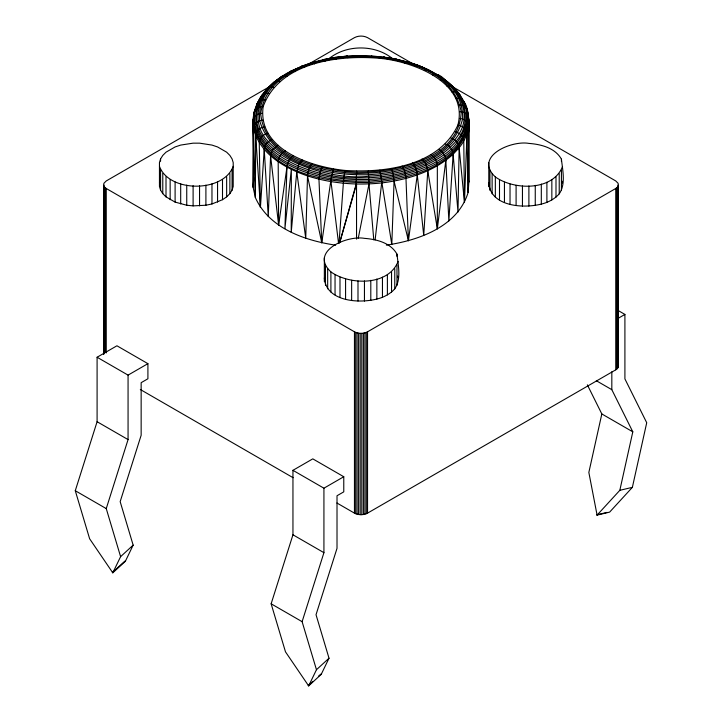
<?xml version="1.0" encoding="UTF-8"?>
<svg xmlns="http://www.w3.org/2000/svg" width="722" height="722" viewBox="0 0 722 722"><rect width="100%" height="100%" fill="white"/><g stroke="black" fill="none" stroke-linecap="round" stroke-linejoin="round"><path stroke-width="1.08" d="M398.093 261.508C388.31 286.129 349.638 285.244 330.902 271.905C308.944 251.328 347.138 235.119 364.448 238.359C376.514 239.253 390.629 242.763 396.974 254.117C398.12 264.875 401.513 279.188 394.763 288.827C391.468 292.681 387.073 295.325 382.452 297.302C364.502 304.278 326.082 303.312 324.349 277.934M562.546 166.565C552.763 191.186 514.091 190.292 495.346 176.953C473.397 156.376 511.591 140.176 528.892 143.407C540.958 144.301 555.083 147.82 561.427 159.165C562.573 169.932 565.967 184.245 559.216 193.875C555.913 197.729 551.527 200.382 546.897 202.35C528.946 209.326 490.536 208.369 488.794 182.982M254 115.7C252.808 110.313 258.025 105.863 263.169 106.63C279.784 61.162 341.163 54.367 382.759 58.617C415.484 62.67 468.668 82.976 457.874 125.114C439.003 166.024 384.988 173.036 344.981 170.437C311.344 167.044 257.258 149.734 263.169 106.63M264.721 126.765C260.317 127.334 255.85 130.79 255.696 135.501L255.344 197.512C268.99 228.296 304.684 240.516 335.64 245.173M455.817 98.373C468.912 96.838 468.488 118.02 468.659 126.377L468.127 192.431C457.712 226.771 418.543 240.435 386.351 245.119M253.196 119.527L253.765 126.891L253.133 187.296L255.344 197.512L253.052 120.836L254.55 110.926M467.495 113.877L467.387 110.349L463.515 100.863M450.727 137.947C455.086 139.165 458.966 143.055 459.138 147.73L457.992 212.097L453.136 154.246C452.947 149.616 449.481 145.519 445.239 143.904M312.066 163.695L309.124 168.443L307.554 174.507L305.74 238.269L296.769 171.854L298.737 164.535L302.274 160.004M253.621 128.218C259.279 153.678 284.585 168.109 307.482 175.888L321.759 242.791L331.344 177.17L333.573 168.948M293.303 155.672C289.567 158.199 287.148 162.621 286.959 167.116L284.919 228.648L291.345 169.237L291.228 232.285L296.769 171.854M391.225 168.452L393.048 173.488L394.059 181.096L391.802 244.46L379.898 170.139M466.972 109.112C470.961 122.37 468.118 137.054 459.138 147.73L464.472 202.503L466.963 133.696C466.818 128.985 462.279 125.592 457.874 125.114M278.322 145.339C274.125 147.044 270.759 151.196 270.579 155.808L268.259 216.627L264.234 149.4C264.414 144.734 268.196 140.79 272.528 139.472M468.199 134.761C471.132 117.307 465.889 98.842 452.884 86.622C446.999 83.49 440.573 71.478 432.83 75.124M371.704 55.883L359.43 55.829L384.321 57.327L371.704 55.883L371.216 57.525M422.045 158.984L425.727 163.452L427.776 170.735L423.733 235.444L416.982 172.089L414.861 166.132L412.452 162.838M459.138 147.73L453.136 154.246L448.858 220.941L445.826 160.311C445.645 155.735 442.622 151.467 438.561 149.454M255.696 135.501L260.425 207.376L264.234 149.4M356.614 171.132L356.199 184.029L339.755 242.475L356.542 184.02L356.542 239.126M253.801 178.045L253.133 187.296L253.052 120.836C253.521 104.979 262.97 91.044 275.073 81.478L277.365 81.081L279.965 81.676M339.015 243.494L343.681 178.776L344.981 170.437M256.454 106.224C256.391 101.721 261.409 99.176 265.407 99.997M375.124 239.875L381.667 182.937C407.316 179.76 433.606 171.908 453.136 154.246M427.776 170.735L437.333 228.793L445.826 160.311M255.227 109.789C249.965 132.938 268.737 152.938 287.807 162.82C312.599 175.879 341.109 180.383 368.897 179.426C407.524 177.756 475.428 158.957 466.304 107.984L462.964 105.538L458.398 104.961M394.059 181.096L408.417 240.715L417.271 174.95M270.579 155.808L278.62 225.002L286.959 167.116M358.283 238.143L368.996 183.92L368.31 171.033M587.347 384.844L601.832 413.95L588.845 472.441L597.085 515.111L609.639 512.124L632.373 487.341L646.722 422.722L624.909 378.897L624.909 314.422L618.131 310.514M597.085 515.111L619.819 490.319L632.806 431.828L611.823 389.672L611.823 371.776M346.813 56.921L347.083 56.09L359.466 55.567L359.538 57.228M160.573 158.921L159.454 162.585L159.454 186.456L160.573 190.13L162.784 193.631L166.006 196.853L175.103 202.106L186.745 205.238L193.108 205.887L205.905 205.238L211.97 203.965L222.502 199.705L226.654 196.853L229.876 193.631L232.078 190.13L233.206 186.456L233.206 162.585L232.078 158.921L229.876 155.42L226.654 152.189L217.557 146.945L211.97 145.077L199.552 143.164L193.108 143.164L180.69 145.077L175.103 146.945L166.006 152.189L162.784 155.42L160.573 158.921L160.573 161.159M159.454 182.738L160.013 180.897M159.454 166.313C169.074 192.792 223.585 192.792 233.206 166.313M103.58 185.184L104.41 186.98L106.251 188.496L354.457 331.804C358.464 333.898 363.536 333.898 367.543 331.804L615.749 188.496L617.59 186.98L618.42 185.184M336.939 503.017L354.457 513.134C358.464 515.228 363.536 515.228 367.543 513.134L615.749 369.835L617.59 368.31L618.42 366.523L618.14 183.343L615.749 180.942L451.25 85.972M75.278 490.716L97.091 421.711L97.091 357.237L116.937 345.784L147.911 363.662L147.911 378.77L141.151 382.678L141.151 435.258L120.168 501.646L133.155 545.137L125.348 561.31L112.794 572.826L89.627 538.765L75.278 490.716L106.251 508.604L120.601 556.653L112.794 572.826M106.251 508.604L128.065 439.59L128.065 375.124L97.091 357.237M271.138 603.8L292.952 534.794L292.952 470.32L312.797 458.858L343.771 476.737L343.771 491.853L337.012 495.752L337.012 548.332L316.028 614.72L329.015 658.22L321.209 674.384L308.655 685.9L285.488 651.849L271.138 603.8L302.112 621.678L316.462 669.727L308.655 685.9M302.112 621.678L323.925 552.673L323.925 488.198L292.952 470.32M265.822 91.207L266.788 89.041L274.143 82.037L281.896 76.351L283.737 75.602L287.194 76.37M256.59 104.934C259.162 100.196 261.662 91.36 268.99 93.571M254 113.471L257.655 102.623M334.403 58.311L334.918 57.462L347.083 56.09L347.878 57.724M382.759 58.617L384.068 57.038M304.648 67.417L302.013 66.234C294.062 69.962 285.073 72.904 278.945 79.285M262.384 94.79C231.627 150.14 314.756 179.02 356.298 177.919C386.839 178.37 418.724 172.495 444.129 154.679C461.448 143.209 473.343 119.726 462.631 99.934M275.073 81.478L266.192 90.051M322.364 60.549L323.113 59.655L334.918 57.462L347.264 56.09M322.553 166.692L320.234 171.619L318.953 179.164L321.759 242.791M393.995 60.495L395.539 58.987L396.36 59.339C407.677 62.011 419.383 64.962 429.464 70.72M260.886 96.73L267.609 88.21M260.498 97.912L261.824 96.234M300.081 67.399L301.255 66.361L311.841 62.634L323.591 59.61L335.243 57.444L336.398 59.014M291.517 70.792L290.145 71.911L299.079 67.85M404.762 63.13L407.407 61.812C427.478 67.678 447.243 77.94 459.914 95.024C458.56 92.055 454.842 91.225 451.909 92.01M329.169 58.536C346.524 44.43 375.034 44.43 392.389 58.536M120.601 556.653L133.155 545.137M112.361 572.573L124.915 561.057M316.462 669.727L329.015 658.22M308.222 685.647L312.924 681.333M318.42 676.297L320.776 674.14L321.209 674.384M414.924 66.469L416.648 65.395L418.173 65.368L428.444 70.287M273.385 82.813L282.744 75.855M283.737 75.602C260.281 87.777 247.926 121.106 268.385 141.665C293.71 168.542 333.194 175.599 368.653 174.706C401.937 172.639 440.23 163.362 459.363 133.48C472.711 111.396 456.557 85.133 436.196 74.303M424.319 70.494L427.289 69.456L428.868 70.052M281.201 77.073L292.392 70.612L295.46 71.595M270.75 85.972L106.251 180.942L103.86 183.343L103.58 354.322M307.734 64.619L354.457 37.643C358.464 35.549 363.536 35.549 367.543 37.643L414.266 64.619M128.065 375.124L147.911 363.662M323.925 488.198L343.771 476.737M618.294 318.249L624.909 314.422M285.28 150.763C281.273 152.874 278.376 157.188 278.187 161.746L278.62 225.002M290.758 71.234L302.013 66.234M300.605 66.758L312.464 62.552L314.63 63.897M305.966 65.323L310.866 63.59M440.33 80.304C446.692 77.245 449.644 86.252 454.273 88.436M267.97 133.254C263.575 134.193 259.424 137.902 259.252 142.595L260.425 207.376M446.719 85.954L450.745 85.647L453.687 87.443M619.819 490.319L632.373 487.341M596.652 514.858L607.112 512.376M334.629 57.751L311.299 62.985L312.464 62.552M262.826 120.105C258.864 120.339 254.713 122.839 253.765 126.891C267.754 173.379 327.12 183.126 368.978 182.522C406.585 179.968 458.777 167.694 468.524 125.059C467.567 121.016 463.38 118.579 459.436 118.426M337.986 57.372L342.463 56.867M344.692 56.623L359.493 55.856M347.453 56.37C312.193 59.484 256.102 75.954 259.676 120.755C271.409 160.6 319.945 171.737 356.469 173.415C395.403 173.343 451.611 163.352 462.585 119.013C464.427 78.59 416.025 61.939 383.454 57.291M323.113 59.655L325.261 61.081M307.482 175.888C331.344 183.541 356.803 185.563 381.667 182.937M262.303 113.363C258.837 113.336 255.137 114.997 253.612 118.255C253.422 139.084 270.254 155.068 287.338 164.3C312.292 177.45 340.983 181.971 368.951 181.014C407.361 178.641 466.782 163.939 468.289 116.422C466.773 113.183 463.046 111.585 459.607 111.675M383.779 57.029L395.981 59.024M385.422 57.507L396.36 59.339M273.864 87.434L271.075 87.028L268.611 87.588C221.663 147.703 323.835 182.115 368.743 176.222C400.295 174.372 434.662 166.006 456.133 141.142C473.1 122.469 464.923 93.075 445.113 80.025M395.539 58.987L407.912 62.155M454.959 131.657C459.373 132.496 463.605 136.142 463.768 140.844L464.472 202.503M406.82 61.74L417.451 65.251L427.289 69.456L437.74 75.223M413.309 64.402L418.3 66.045M596.336 380.729L611.823 389.672M601.832 413.95L632.806 431.828M140.321 389.501L293.132 477.729M97.091 421.711L128.065 439.59M292.952 534.794L323.925 552.673M437.162 74.537L437.992 75.016M430.79 154.499C434.608 156.918 437.153 161.322 437.333 165.834L437.333 228.793M440.068 77.272L442.785 79.158M402.127 166.006L404.6 170.897L405.917 177.034L408.417 240.715M458.434 93.111L464.571 103.156M561.987 181.15L562.546 182.982M397.533 276.093L398.093 277.934M468.208 179.083L468.867 182.143L468.127 192.431L466.963 133.696M331.001 181.637L338.573 243.513M368.996 183.92L373.779 239.857M253.052 120.836L253.792 171.394M468.659 126.377L468.867 182.143L468.849 118.986M618.14 186.105L618.14 367.435M617.59 186.98L617.59 368.31M616.787 187.783L616.787 369.113M615.749 188.496L615.749 369.835M561.427 159.165L561.427 161.412M561.427 170.23L561.427 190.382M559.216 173.731L559.216 193.875M555.994 176.953L555.994 197.106M551.843 179.814L551.843 199.958M546.897 182.206L546.897 202.35M541.31 184.065L541.31 204.218M535.255 185.337L535.255 205.49M528.892 185.987L528.892 206.14M522.448 185.987L522.448 206.14M516.095 185.337L516.095 205.49M510.03 184.065L510.03 204.218M504.443 182.206L504.443 202.35M499.498 179.814L499.498 199.958M495.346 176.953L495.346 197.106M492.124 173.731L492.124 193.875M489.922 170.23L489.922 190.382M488.794 162.838L488.794 186.709M396.974 254.117L396.974 256.355M396.974 265.173L396.974 285.325M394.763 268.674L394.763 288.827M391.541 271.905L391.541 292.049M387.389 274.757L387.389 294.901M382.452 277.149L382.452 297.302M376.857 279.017L376.857 299.161M370.801 280.289L370.801 300.433M367.543 331.804L367.543 513.134M366.307 332.4L366.307 513.73M364.908 332.86L364.908 514.199M364.448 280.93L364.448 301.083M363.392 333.185L363.392 514.515M361.803 333.347L361.803 514.678M360.197 333.347L360.197 514.678M358.608 333.185L358.608 514.515M357.995 280.93L357.995 301.083M357.092 332.86L357.092 514.199M355.693 332.4L355.693 513.73M354.457 331.804L354.457 513.134M351.641 280.289L351.641 300.433M345.576 279.017L345.576 299.161M339.99 277.149L339.99 297.302M335.044 274.757L335.044 294.901M330.902 271.905L330.902 292.049M327.671 268.674L327.671 288.827M325.469 265.173L325.469 285.325M324.349 257.781L324.349 281.652M232.078 169.977L232.078 190.13M229.876 173.479L229.876 193.631M226.654 176.709L226.654 196.853M222.502 179.561L222.502 199.705M217.557 181.953L217.557 202.106M211.97 183.812L211.97 203.965M205.905 185.094L205.905 205.238M199.552 185.734L199.552 205.887M193.108 185.734L193.108 205.887M186.745 185.094L186.745 205.238M180.69 183.812L180.69 203.965M175.103 181.953L175.103 202.106M170.157 179.561L170.157 199.705M166.006 176.709L166.006 196.853M162.784 173.479L162.784 193.631M160.573 169.977L160.573 190.13M106.251 188.496L106.251 352.941M105.213 187.783L105.213 352.228M104.41 186.98L104.41 353.672M103.86 186.105L103.86 353.924M461.214 111.748C459.363 159.95 394.763 172.684 356.542 172.179C320.063 170.437 264.532 157.811 260.696 113.462C266.914 69.249 322.418 57.625 359.511 56.415C397.235 57.074 452.667 67.76 461.214 111.748"/></g></svg>
